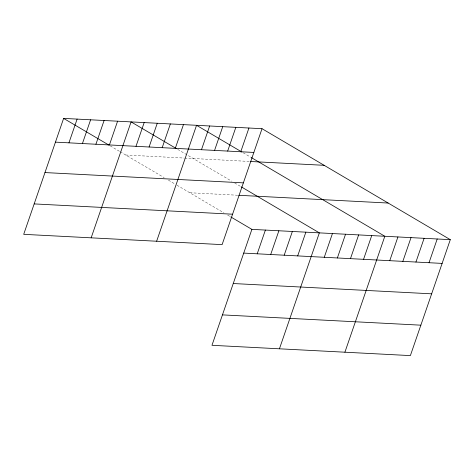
<?xml version="1.0" encoding="UTF-8"?>
<svg xmlns="http://www.w3.org/2000/svg" width="474" height="474" viewBox="0 0 474 474"><rect width="100%" height="100%" fill="white"/><g stroke="black" fill="none" stroke-linecap="round" stroke-linejoin="round"><path stroke-width="0.36" stroke-dasharray="2.37 1.78" d="M125.752 155.016L183.977 158.043M184.688 158.079L249.952 161.462M189.766 192.746L238.049 195.252M243.15 152.764L250.604 157.155M177.673 149.363L231.614 181.157M234.666 182.952L240.762 186.549M110.217 145.862L119.537 151.354M120.159 151.721L164.158 177.655M168.424 180.173L175.131 184.125M176.962 185.204L223.935 212.885M227.662 215.083L230.773 216.914"/><path stroke-width="0.71" d="M262.027 128.697L63.623 118.399L23.7 234.334L222.105 244.631L262.027 128.697L450.3 239.666L410.377 355.601L211.973 345.303L251.895 229.369L450.3 239.666M68.937 142.84L77.114 119.098M82.429 143.539L90.605 119.798M95.92 144.238L104.096 120.503M109.411 144.943L117.588 121.202M91.156 237.835L131.079 121.901L176.435 148.635M135.997 146.318L144.173 122.582M149.091 146.999L157.267 123.258M162.185 147.681L170.362 123.939M175.285 148.362L183.456 124.621M156.633 241.236L196.55 125.302L241.906 152.03M201.474 149.719L209.644 125.977M214.568 150.4L222.739 126.659M227.662 151.076L235.839 127.34M240.756 151.757L248.933 128.016M257.21 253.809L265.387 230.068M270.701 254.508L278.878 230.767M284.193 255.208L292.369 231.466M297.684 255.907L305.86 232.165M279.435 348.805L319.352 232.87L241.373 186.904M324.275 257.287L332.446 233.546M337.37 257.969L345.54 234.227M350.464 258.644L358.634 234.908M363.558 259.325L371.735 235.584M344.906 352.2L384.829 236.265L251.226 157.522M389.746 260.688L397.923 236.947M402.841 261.364L411.017 237.622M415.935 262.045L424.111 238.304M429.029 262.726L437.206 238.985M55.446 142.141L253.851 152.438M250.681 161.504L324.157 165.313M44.971 172.566L243.375 182.863M238.76 195.288L388.17 203.044M34.175 203.909L232.58 214.207M243.719 253.104L442.124 263.402M233.244 283.529L431.648 293.827M222.448 314.878L420.859 325.176M63.623 118.399L108.973 145.133M230.773 216.914L251.895 229.369"/></g></svg>
